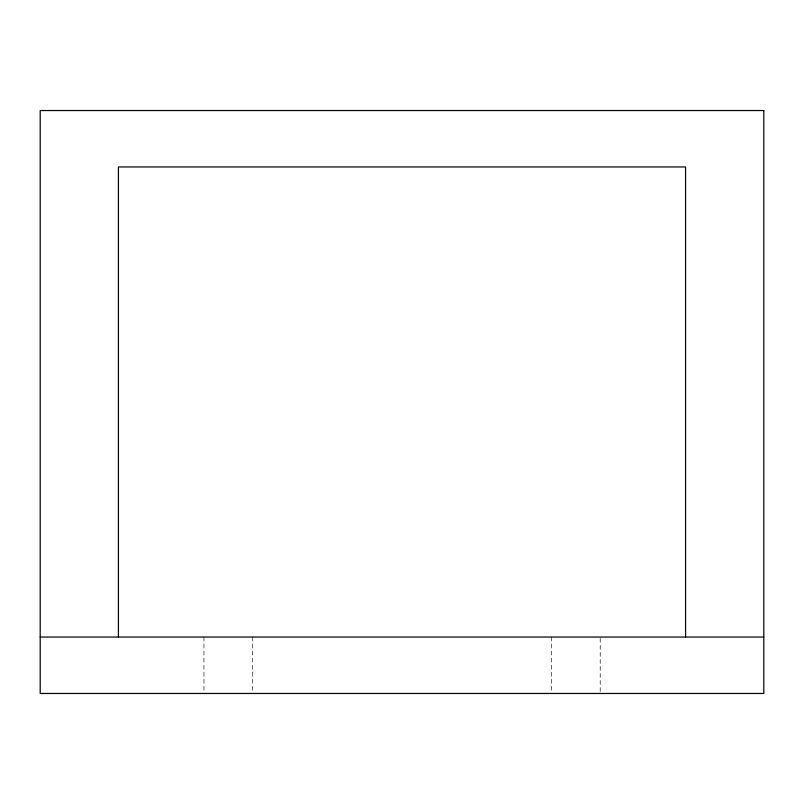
<?xml version="1.0" encoding="UTF-8"?>
<svg xmlns="http://www.w3.org/2000/svg" width="804" height="804" viewBox="0 0 804 804"><rect width="100%" height="100%" fill="white"/><g stroke="black" fill="none" stroke-linecap="round" stroke-linejoin="round"><path stroke-width="0.6" stroke-dasharray="4.02 3.01" d="M600.206 638.306L600.206 692.214M551.313 637.049L551.313 692.214M252.536 637.049L252.536 692.214M203.945 637.049L203.945 692.214"/><path stroke-width="1.21" d="M40.2 637.049L763.8 637.049M685.571 637.049L685.571 166.951L118.429 166.951L118.429 637.049M763.8 110.53L40.2 110.53L40.2 693.47L763.8 693.47L763.8 110.53"/></g></svg>
